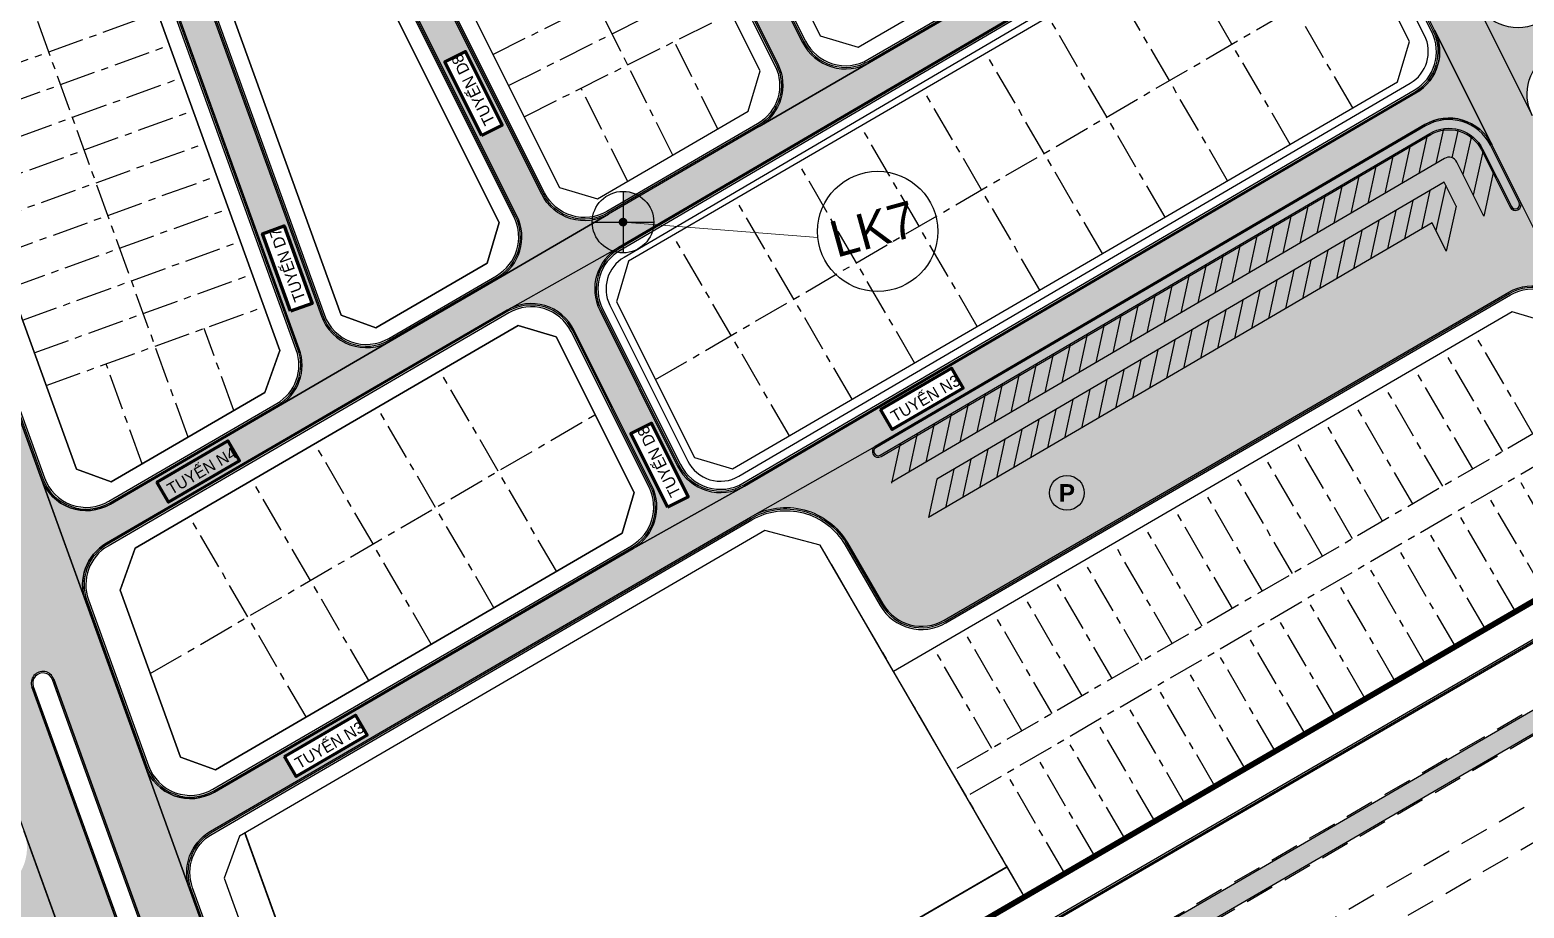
# Model space of a CAD drawing. Header units: millimetres. Extents: x 563079 to 571925, y 2063830 to 2067381.
# Drawn here: x 568692.7 to 568950.6, y 2066151.8 to 2066303.4 of the extents above; entities that cross this region are included whole.
import ezdxf
from ezdxf.enums import TextEntityAlignment as Align

# ---------------------------------------------------------------- set-up
doc = ezdxf.new("R2010")
doc.units = ezdxf.units.MM
doc.header["$MEASUREMENT"] = 0
doc.set_wipeout_variables(frame=1)
for name, pattern in [('CENTER', [2, 1.25, -0.25, 0.25, -0.25]), ('DASHEDX2', [1.5, 1, -0.5]), ('DOT', [0.25, 0, -0.25]), ('HIDDEN', [0.375, 0.25, -0.125])]:
    doc.linetypes.add(name, pattern=pattern)
for name, color, linetype in [('1. HathMduong', 69, 'Continuous'), ('1.Bovia', 2, 'Continuous'), ('BoThamCo', 94, 'Continuous'), ('ChiaLo', 128, 'CENTER'), ('Danranh', 8, 'Continuous'), ('datOBt', 42, 'Continuous'), ('datoHonHop', 42, 'Continuous'), ('datOlienke', 42, 'Continuous'), ('ghi_chu', 7, 'Continuous'), ('hacth sdd', 8, 'Continuous'), ('LogDg', 7, 'Continuous'), ('lokhoan', 4, 'Continuous'), ('MC', 7, 'Continuous'), ('Nut tim', 7, 'Continuous'), ('RANHGIOI', 2, 'HIDDEN'), ('ViaHeS', 32, 'Continuous'), ('vson', 7, 'Continuous')]:
    doc.layers.add(name, color=color, linetype=linetype)
for name, color, linetype, lineweight in [('caodotimduong', 5, 'Continuous', 15), ('chi gioi xd', 5, 'Continuous', 15), ('VCC-070', 5, 'Continuous', 70)]:
    doc.layers.add(name, color=color, linetype=linetype, lineweight=lineweight)
doc.styles.add('ARIALB', font='', dxfattribs={"width": 0.75})
doc.styles.add('avantH', font='', dxfattribs={"height": 10})
doc.styles.add('solo', font='')
doc.styles.add('VnBlackH', font='')
doc.styles.get('ARIALB').set_extended_font_data('.VnArialH', bold=True)
doc.styles.get('avantH').set_extended_font_data('.VnAvantH')
doc.styles.get('solo').set_extended_font_data('.VnArial NarrowH')
doc.styles.get('VnBlackH').set_extended_font_data('.VnBlackH')
doc.dimstyles.new('kichthuocnut', dxfattribs={"dimtxt": 1.1, "dimasz": 0.5, "dimexe": 0.5, "dimexo": 0.5, "dimgap": 0.5, "dimtad": 1, "dimzin": 0, "dimdsep": 46, "dimtxsty": 'solo', "dimblk": 'BOXFILLED', "dimcen": 0.09, "dimdle": 1, "dimclrd": 256, "dimclre": 256, "dimclrt": 7, "dimadec": 0, "dimazin": 0, "dimtfac": 1, "dimtix": 1, "dimtofl": 0, "dimtmove": 1, "dimatfit": 3, "dimldrblk": 'ARCHTICK', "dimfxl": 1, "dimtfill": 1, "dimtfillclr": 2, "dimtolj": 1, "dimtzin": 0, "dimlwd": -1, "dimlwe": -1, "dimarcsym": 0})

# ---------------------------------------------------------------- blocks, each defined once
blk = doc.blocks.new('dsl')
at = {"color": 158, "linetype": 'DOT'}
blk.add_wipeout([(0, 1.5), (0.34, 1.46), (0.73, 1.31), (1.02, 1.1), (1.23, 0.85), (1.35, 0.64), (1.44, 0.41), (1.5, 0), (1.44, -0.42), (1.33, -0.7), (1.15, -0.96), (0.91, -1.19), (0.61, -1.37), (0.38, -1.45), (0, -1.5), (-0.46, -1.43), (-0.79, -1.27), (-1.14, -0.97), (-1.32, -0.72), (-1.43, -0.46), (-1.49, -0.14), (-1.5, 0), (-1.46, 0.34), (-1.34, 0.68), (-1.17, 0.94), (-0.92, 1.19), (-0.63, 1.36), (-0.25, 1.48)], dxfattribs=at).dxf.layer = 'ghi_chu'
at = {"layer": 'ghi_chu', "color": 32}
blk.add_circle((0, 0), 1.5, dxfattribs=at)
at = {"layer": 'ghi_chu', "style": 'ARIALB'}
blk.add_attdef('01', text='', height=1.5, dxfattribs=at).set_placement((0, -0.75), align=Align.CENTER)
blk = doc.blocks.new('A$C4C7B3C91')
at = {"layer": 'ChiaLo', "ltscale": 5}
for points in [[(298.86, 279.56), (245.62, 386)], [(215.19, 230.88), (170.87, 353.42)], [(416.25, 287.7), (396.14, 322.27)], [(267.82, 296.91), (303.6, 314.8)], [(405.45, 281.41), (385.33, 315.99)], [(295.88, 240.81), (419.3, 312.61)], [(394.65, 275.13), (374.53, 309.7)], [(270.5, 291.54), (306.28, 309.44)], [(172.33, 290.56), (209.95, 304.16)], [(273.19, 286.18), (308.96, 304.07)], [(383.84, 268.84), (363.73, 303.42)], [(174.38, 284.92), (211.99, 298.52)], [(306.65, 284.1), (299.12, 299.15)], [(373.04, 262.56), (352.92, 297.13)], [(176.42, 279.27), (214.03, 292.88)], [(291.07, 275.03), (283.03, 291.1)], [(362.23, 256.27), (342.12, 290.84)], [(178.46, 273.63), (216.07, 287.24)], [(351.43, 249.98), (331.31, 284.56)], [(180.5, 267.99), (218.11, 281.59)], [(340.62, 243.7), (320.51, 278.27)], [(182.54, 262.35), (220.15, 275.95)], [(329.82, 237.41), (309.7, 271.99)], [(184.58, 256.7), (222.19, 270.31)], [(319.01, 231.13), (298.9, 265.7)], [(186.62, 251.06), (224.23, 264.67)], [(188.66, 245.42), (226.28, 259.02)], [(190.7, 239.78), (228.32, 253.38)], [(223.09, 235.48), (217.97, 249.64)], [(447.34, 231.43), (437.29, 248.72)], [(442.15, 228.42), (432.11, 245.71)], [(207.28, 226.28), (201.05, 243.52)], [(436.96, 225.4), (426.92, 242.7)], [(278.79, 207.72), (258.68, 242.3)], [(431.78, 222.39), (421.73, 239.68)], [(208.68, 190.07), (285.49, 234.76)], [(267.99, 201.44), (247.87, 236.01)], [(457.07, 237.09), (347.04, 173.16)], [(426.59, 219.37), (416.54, 236.67)], [(459.31, 232.6), (349.55, 168.83)], [(421.4, 216.36), (411.35, 233.65)], [(257.18, 195.15), (237.07, 229.73)], [(416.21, 213.35), (406.17, 230.64)], [(411.03, 210.33), (400.98, 227.62)], [(405.84, 207.32), (395.79, 224.61)], [(246.38, 188.87), (226.26, 223.44)], [(454.71, 206.8), (444.66, 224.09)], [(400.65, 204.3), (390.6, 221.6)], [(449.52, 203.79), (439.48, 221.08)], [(235.57, 182.58), (215.46, 217.16)], [(395.46, 201.29), (385.41, 218.58)], [(444.34, 200.77), (434.29, 218.07)], [(390.27, 198.27), (380.23, 215.57)], [(439.15, 197.76), (429.1, 215.05)], [(359.6, 151.54), (324.33, 212.24)], [(385.09, 195.26), (375.04, 212.55)], [(433.96, 194.74), (423.91, 212.04)], [(379.9, 192.25), (369.85, 209.54)], [(428.77, 191.73), (418.73, 209.02)], [(374.71, 189.23), (364.66, 206.52)], [(423.58, 188.72), (413.54, 206.01)], [(369.52, 186.22), (359.47, 203.51)], [(418.4, 185.7), (408.35, 202.99)], [(364.33, 183.2), (354.29, 200.5)], [(413.21, 182.69), (403.16, 199.98)], [(359.15, 180.19), (349.1, 197.48)], [(408.02, 179.67), (397.97, 196.97)], [(353.96, 177.17), (343.91, 194.47)], [(402.83, 176.66), (392.79, 193.95)], [(397.65, 173.64), (387.6, 190.94)], [(392.46, 170.63), (382.41, 187.92)], [(387.27, 167.62), (377.22, 184.91)], [(382.08, 164.6), (372.03, 181.89)], [(376.89, 161.59), (366.85, 178.88)], [(371.71, 158.57), (361.66, 175.87)], [(366.52, 155.56), (356.47, 172.85)]]:
    blk.add_lwpolyline(points, dxfattribs=at)
at = {"layer": 'RANHGIOI', "color": 1, "ltscale": 9, "const_width": 1}
blk.add_lwpolyline([(142.22, 48.46, 0.050684), (323.13, 130.35), (494.02, 229.64), (652.7, 318.18, 0.006594), (628, 364.43), (495.78, 604.25), (477.38, 594.56), (136.71, 446.07)], format="xyb", dxfattribs=at)

msp = doc.modelspace()

# ---------------------------------------------------------------- hatches: boundary and pattern name
at = {"layer": '1. HathMduong'}
h = msp.add_hatch(dxfattribs=at)
h.set_pattern_fill('CROSS', color=99, scale=5)
h.paths.add_polyline_path([(568698.88295, 2066359.73505), (568739.17099, 2066248.34508, -0.362456844), (568735.5616, 2066238.40813), (568754.8893, 2066249.65292, -0.467936404), (568742.98239, 2066253.97786), (568703.57601, 2066362.9302), (568696.07798, 2066383.66104), (568687.70072, 2066406.82281), (568679.89011, 2066427.36209), (568668.4561, 2066458.37687, -0.397369219), (568672.90032, 2066468.79336), (568652.69913, 2066459.98796, -0.431260953), (568663.73635, 2066455.27891), (568691.31369, 2066380.47528)])
h = msp.add_hatch(dxfattribs=at)
h.set_pattern_fill('CROSS', color=99, scale=5)
h.paths.add_polyline_path([(568457.5075, 2066293.69438, -0.412228392), (568447.37204, 2066299.393), (568453.37994, 2066278.2287, -0.416201523), (568459.11734, 2066288.43314), (568569.42689, 2066318.93975, -0.377115576), (568579.23073, 2066314.18656), (568572.37088, 2066331.73847, -0.337222114), (568566.31991, 2066323.78695)])
h.paths.add_polyline_path([(568587.916, 2066330.63154, -0.414213562), (568577.35185, 2066335.58368), (568584.83452, 2066314.89529, -0.414213562), (568589.78667, 2066325.45944), (568620.81926, 2066336.68345, -0.414213562), (568631.38341, 2066331.73131), (568623.90071, 2066352.41975, -0.414215481), (568618.94859, 2066341.85555)])
h.paths.add_polyline_path([(568687.82937, 2066364.49229, -0.431331274), (568698.8666, 2066359.77984), (568691.31831, 2066380.46261, -0.3964644), (568686.86374, 2066370.07096), (568676.86724, 2066365.71532), (568656.60751, 2066356.8878, -0.433045896), (568645.55393, 2066361.64504), (568653.05189, 2066340.91438, -0.395628713), (568657.5146, 2066351.28363)])
h.paths.add_polyline_path([(568707.13263, 2066378.90427, -0.43308781), (568696.07798, 2066383.66104), (568703.57601, 2066362.9302, -0.395587895), (568708.03765, 2066373.29898), (568715.37705, 2066376.49811), (568735.5725, 2066385.30101), (568763.11175, 2066397.30496), (568783.30721, 2066406.10786), (568810.84646, 2066418.11181), (568831.04191, 2066426.91471), (568858.58116, 2066438.91866, -0.398857654), (568869.25625, 2066435.04627), (568859.40154, 2066454.74987, -0.42973804), (568855.31946, 2066443.49671)])
h = msp.add_hatch(dxfattribs=at)
h.set_pattern_fill('CROSS', color=99, scale=5)
h.paths.add_polyline_path([(568838.58055, 2066231.48768), (568933.46184, 2066287.01809, -0.43360403), (568945.00761, 2066283.58828), (568935.14529, 2066303.30709, -0.394349795), (568931.95199, 2066292.50715), (568816.01616, 2066224.65432), (568796.80644, 2066213.87981), (568724.54643, 2066171.83918, -0.467936404), (568712.63953, 2066176.16412), (568720.24491, 2066155.13644, -0.362456844), (568723.8543, 2066165.07339), (568817.0397, 2066219.28833)])
h.paths.add_polyline_path([(569052.00599, 2066353.44171), (569117.55649, 2066390.01856, -0.415712345), (569128.80126, 2066386.79731), (569118.17958, 2066406.06367, -0.412716367), (569114.97476, 2066394.87627), (568953.54414, 2066304.7988, -0.427513651), (568942.14557, 2066308.31274), (568952.00685, 2066288.59602, -0.40103739), (568955.35512, 2066299.51102), (569020.56894, 2066335.9, -0.01855151), (569021.11405, 2066336.17817)])
h = msp.add_hatch(dxfattribs=at)
h.set_pattern_fill('CROSS', color=99, scale=5)
h.paths.add_polyline_path([(568779.22512, 2066394.8547, -0.42973804), (568783.30721, 2066406.10786), (568763.11175, 2066397.30496, -0.398857654), (568773.78684, 2066393.43257), (568821.76554, 2066297.50351, -0.395832717), (568818.53571, 2066286.68218), (568837.58954, 2066297.76764, -0.432836454), (568826.0622, 2066301.2082)])
h = msp.add_hatch(dxfattribs=at)
h.set_pattern_fill('CROSS', color=99, scale=5)
h.paths.add_polyline_path([(568731.49041, 2066374.04785, -0.42973804), (568735.5725, 2066385.30101), (568715.37705, 2066376.49811, -0.398857654), (568726.05214, 2066372.62572), (568776.7292, 2066271.30152, -0.395832717), (568773.49937, 2066260.4802), (568792.5532, 2066271.56565, -0.432836454), (568781.02586, 2066275.00621)])
h.paths.add_polyline_path([(568800.03627, 2066224.70113, -0.395832716), (568796.80644, 2066213.87981), (568816.01616, 2066224.65432, -0.43284817), (568804.48853, 2066228.09471), (568791.04214, 2066254.97955, -0.394021387), (568794.22736, 2066265.77473), (568794.27163, 2066265.80068), (568775.06254, 2066255.02653, -0.432836454), (568786.58988, 2066251.58597)])
h = msp.add_hatch(dxfattribs=at)
h.set_pattern_fill('CROSS', color=99, scale=5)
h.paths.add_polyline_path([(568579.64811, 2066112.71861), (568688.7814, 2066149.34321, -0.407416756), (568699.16434, 2066144.3279), (568691.67964, 2066165.02189, -0.421043192), (568686.54629, 2066154.39457), (568513.95516, 2066096.47384, -0.428104109), (568503.39394, 2066102.04224), (568509.4084, 2066080.85484, -0.400458123), (568514.72003, 2066090.92907), (568554.28809, 2066104.20792)])
at = {"layer": 'hacth sdd'}
h = msp.add_hatch(dxfattribs=at)
h.set_pattern_fill('CROSS', color=256, scale=0.05, style=0)
h.set_pattern_definition([(0, (0, 0), (0.3175, 0.3175), [0.15875, -0.47625]), (90, (0.07937, -0.07937), (-0.3175, 0.3175), [0.15875, -0.47625])])
edge = h.paths.add_edge_path()
edge.add_line((568933.58812, 2066286.80232), (568838.70683, 2066231.27192))
edge.add_arc((568839.08567, 2066230.62463), 0.75, 120.3388152, 210.1574368)
edge.add_arc((568839.08567, 2066230.62463), 0.75, 210.1574368, 300.3388152)
edge.add_line((568839.4645, 2066229.97734), (568934.34579, 2066285.50774))
edge.add_arc((568937.62902, 2066279.8979), 6.5, 26.5718179, 120.3388152, ccw=False)
edge.add_line((568943.44245, 2066282.80547), (568948.40292, 2066272.88746))
edge.add_arc((568949.0737, 2066273.22295), 0.75, 206.5718179, 300.1574368)
edge.add_arc((568949.0737, 2066273.22295), 0.75, 300.1574368, 386.5718179)
edge.add_line((568949.74448, 2066273.55844), (568944.78401, 2066283.47645))
edge.add_arc((568937.62902, 2066279.8979), 8, 26.5718179, 120.3388152)
h = msp.add_hatch(dxfattribs=at)
h.set_pattern_fill('CROSS', color=256, scale=0.05, style=0)
h.set_pattern_definition([(0, (568124.4922, 2065856.43456), (0.3175, 0.3175), [0.15875, -0.47625]), (90, (568124.5716, 2065856.3552), (-0.3175, 0.3175), [0.15875, -0.47625])])
edge = h.paths.add_edge_path()
edge.add_arc((568970.72767, 2066194.72684), 1.74998, 300.1574368, 480.1574368)
edge.add_line((568969.84853, 2066196.23995), (568836.06939, 2066118.51162))
edge.add_arc((568334.57077, 2066981.64675), 998.25002, 297.07455533, 300.15743676, ccw=False)
edge.add_arc((568789.7203, 2066091.23173), 1.74998, 117.0745932, 297.073587)
edge.add_arc((568334.57081, 2066981.64668), 1001.7499, 297.07455359, 300.15743688)
edge.add_line((568837.82769, 2066115.48539), (568971.60682, 2066193.21372))
at = {"layer": 'lokhoan'}
h = msp.add_hatch(color=1, dxfattribs=at)
h.paths.add_polyline_path([(568795.05783, 2066270.20222), (568800.36786, 2066270.20222, 0.414213562), (568795.05783, 2066275.51224)])
h.paths.add_polyline_path([(568795.05783, 2066270.20222), (568789.7478, 2066270.20222, 0.414213562), (568795.05783, 2066264.89219)])

# ---------------------------------------------------------------- linework, layer by layer
at = {"layer": '1.Bovia'}
for points in [[(568779.71702, 2066395.10072), (568826.5541, 2066301.45422, 0.432836454), (568837.31296, 2066298.24304), (568863.29546, 2066313.35957, 0.395832717), (568866.30997, 2066323.45947), (568821.02964, 2066413.99339, 0.398857654), (568811.06623, 2066417.60762), (568783.52697, 2066405.60367, 0.42973804)], [(568781.51776, 2066275.25223), (568731.98232, 2066374.29388, -0.42973804), (568735.79227, 2066384.79682), (568763.33152, 2066396.80078, -0.398857654), (568773.29494, 2066393.18654), (568821.27363, 2066297.25748, -0.395832717), (568818.25912, 2066287.15758), (568792.27662, 2066272.04105, -0.432836454)], [(568754.61271, 2066250.12832), (568773.22278, 2066260.95559, 0.395832717), (568776.23729, 2066271.05549), (568725.56023, 2066372.37969, 0.398857654), (568715.59682, 2066375.99393), (568708.25742, 2066372.79479, 0.395587895), (568704.09322, 2066363.11727), (568743.4996, 2066254.16493, 0.467936404)], [(568688.04906, 2066363.98808), (568657.73429, 2066350.77941, 0.395628713), (568653.5691, 2066341.10145), (568695.18037, 2066226.05296, 0.467936404), (568706.29348, 2066222.01635), (568735.28502, 2066238.88353, 0.362456844), (568738.65378, 2066248.15801), (568698.36574, 2066359.54799, 0.433045897)], [(568799.54437, 2066224.4551), (568786.09798, 2066251.33994, 0.432836454), (568775.33912, 2066254.55113), (568706.15452, 2066214.29977, 0.362456844), (568702.78575, 2066205.02529), (568713.15674, 2066176.35118, 0.467936404), (568724.26985, 2066172.31458), (568796.52986, 2066214.3552, 0.395832716)]]:
    msp.add_lwpolyline(points, format="xyb", close=True, dxfattribs=at)
at = {"layer": 'BoThamCo'}
msp.add_lwpolyline([(568723.26032, 2066370.94221), (568716.44022, 2066373.41621), (568709.62065, 2066370.44366), (568706.73776, 2066363.74387), (568746.37577, 2066254.15112), (568752.39816, 2066251.96361), (568771.60031, 2066263.13535), (568773.6855, 2066270.12162)], close=True, dxfattribs=at)
msp.add_lwpolyline([(568971.60682, 2066193.21372, 1), (568969.84853, 2066196.23995), (568836.06939, 2066118.51162, -0.013452419), (568788.92379, 2066092.78993, 0.999991219), (568790.51677, 2066089.67351, 0.013452427), (568837.82769, 2066115.48539)], format="xyb", close=True, dxfattribs=at)
for points in [[(568698.0686, 2066187.04915), (568696.54937, 2066191.24956, 1.000000105), (568693.25804, 2066190.05913)], [(568693.25804, 2066190.05913), (568717.96531, 2066121.74748, 0.999999779), (568721.25665, 2066122.9379), (568698.0686, 2066187.04915)]]:
    msp.add_lwpolyline(points, format="xyb", dxfattribs=at)
at = {"layer": 'chi gioi xd', "linetype": 'DASHEDX2', "lineweight": 0, "ltscale": 5, "const_width": 0.3}
msp.add_lwpolyline([(568729.78869, 2066164.76597), (568741.70639, 2066131.81545, 0.256594273), (568751.82951, 2066122.91168, -0.085172646), (568769.66874, 2066115.60002, 0.265195471), (568783.53251, 2066115.03879, 0.012087928), (568824.89147, 2066137.75006), (568861.36329, 2066158.94091)], format="xyb", dxfattribs=at)
at = {"layer": 'Danranh'}
for points in [[(568779.22512, 2066394.8547), (568826.0622, 2066301.2082, 0.432836454), (568837.58954, 2066297.76764), (568863.57204, 2066312.88417, 0.395832717), (568866.80188, 2066323.7055), (568821.52155, 2066414.23942, 0.398857654), (568810.84646, 2066418.11181), (568783.30721, 2066406.10786, 0.42973804)], [(568781.02586, 2066275.00621), (568731.49041, 2066374.04785, -0.42973804), (568735.5725, 2066385.30101), (568763.11175, 2066397.30496, -0.398857654), (568773.78684, 2066393.43257), (568821.76554, 2066297.50351, -0.395832717), (568818.53571, 2066286.68218), (568792.5532, 2066271.56565, -0.432836454)], [(568754.8893, 2066249.65292), (568773.49937, 2066260.4802, 0.395832717), (568776.7292, 2066271.30152), (568726.05214, 2066372.62572, 0.398857654), (568715.37705, 2066376.49811), (568708.03765, 2066373.29898, 0.395587895), (568703.57601, 2066362.9302), (568742.98239, 2066253.97786, 0.467936404)], [(568687.82937, 2066364.49229), (568657.5146, 2066351.28363, 0.395628713), (568653.05189, 2066340.91438), (568694.66316, 2066225.86589, 0.467936404), (568706.57006, 2066221.54095), (568735.5616, 2066238.40813, 0.362456844), (568739.17099, 2066248.34508), (568698.88295, 2066359.73505, 0.433045897)], [(568933.46184, 2066287.01809), (568838.58055, 2066231.48768, 0.999999902), (568839.59078, 2066229.76157), (568934.47207, 2066285.29198, -0.43360403), (568943.21886, 2066282.69364), (568948.17933, 2066272.77563, 0.999999991), (568949.96808, 2066273.67027), (568945.00761, 2066283.58828, 0.43360403)], [(568800.03627, 2066224.70113), (568786.58988, 2066251.58597, 0.432836454), (568775.06254, 2066255.02653), (568705.87793, 2066214.77516, 0.362456844), (568702.26854, 2066204.83822), (568712.63953, 2066176.16412, 0.467936404), (568724.54643, 2066171.83918), (568796.80644, 2066213.87981, 0.395832716)]]:
    msp.add_lwpolyline(points, format="xyb", close=True, dxfattribs=at)
at = {"layer": 'Danranh', "color": 8}
for points in [[(569114.97476, 2066394.87627), (568953.54414, 2066304.7988, -0.427513651), (568942.14557, 2066308.31274), (568952.00685, 2066288.59602, -0.40103739), (568955.35512, 2066299.51102), (569020.56894, 2066335.9, -0.01855151), (569021.11405, 2066336.17817), (569052.00599, 2066353.44171), (569117.55649, 2066390.01856, -0.415712345), (569128.80126, 2066386.79731), (569118.17958, 2066406.06367, -0.412716367)], [(568721.49174, 2066123.02293, -0.999999779), (568717.73022, 2066121.66245), (568693.02294, 2066189.9741, -0.414213562)], [(568696.78447, 2066191.33459), (568721.49174, 2066123.02293, -0.414213562)]]:
    msp.add_lwpolyline(points, format="xyb", dxfattribs=at)
for points in [[(568942.14557, 2066308.31274), (568951.99658, 2066288.61655)], [(568935.14529, 2066303.30709), (568945.00761, 2066283.58828)], [(568818.53571, 2066286.68218), (568837.58954, 2066297.76764)], [(568949.96808, 2066273.67027), (568959.47138, 2066254.66928)], [(568773.49937, 2066260.4802), (568792.5532, 2066271.56565)], [(568775.06254, 2066255.02653), (568794.27163, 2066265.80068)], [(568735.5616, 2066238.40813), (568754.8893, 2066249.65292)], [(568817.0397, 2066219.28833), (568838.58055, 2066231.48768)], [(568720.24491, 2066155.13644), (568712.63953, 2066176.16412)], [(568699.16434, 2066144.3279), (568691.67964, 2066165.02189)]]:
    msp.add_lwpolyline(points, dxfattribs=at)
at = {"layer": 'datOBt'}
for points in [[(568928.71727, 2066294.3851), (568930.80246, 2066301.37137), (568917.34713, 2066328.27408), (568910.78876, 2066330.23155), (568796.01543, 2066263.45683), (568793.93024, 2066256.47056), (568807.38557, 2066229.56785), (568813.94395, 2066227.61037)], [(568783.53724, 2066250.42394), (568776.97886, 2066252.38142), (568710.86291, 2066213.91538), (568708.24174, 2066206.69908), (568718.6685, 2066177.87076), (568724.69089, 2066175.68325), (568794.90738, 2066216.53496), (568796.99257, 2066223.52123)]]:
    msp.add_lwpolyline(points, close=True, dxfattribs=at)
at = {"layer": 'datoHonHop', "linetype": 'ByBlock'}
msp.add_lwpolyline([(568819.54293, 2066216.98468), (568728.83928, 2066164.21361), (568726.21811, 2066156.9973), (568736.0641, 2066129.77472, 0.256594273), (568750.5257, 2066117.05506, -0.085172646), (568766.48713, 2066110.51303, 0.265195471), (568786.29252, 2066109.71128, 0.012087928), (568827.90574, 2066132.56217), (568864.37755, 2066153.75302), (568829.11007, 2066214.4523)], format="xyb", close=True, dxfattribs=at)
at = {"layer": 'datOlienke'}
msp.add_lwpolyline([(568818.72973, 2066412.55591), (568811.90963, 2066415.0299), (568784.35763, 2066403.02039), (568782.01072, 2066396.55064), (568829.11484, 2066302.37022), (568835.67321, 2066300.41275), (568861.67299, 2066315.53933), (568863.75817, 2066322.5256)], dxfattribs=at)
for points in [[(568770.99502, 2066391.74906), (568764.17492, 2066394.22305), (568736.62292, 2066382.21355), (568734.27602, 2066375.74379), (568784.0785, 2066276.16824), (568790.63688, 2066274.21076), (568816.63665, 2066289.33734), (568818.72183, 2066296.32361)], [(568735.83339, 2066248.0176), (568695.71478, 2066358.93912), (568689.43068, 2066361.64315), (568661.85443, 2066349.62307), (568658.97154, 2066342.92328), (568700.69213, 2066227.57253), (568706.71452, 2066225.38502), (568733.21222, 2066240.80129)]]:
    msp.add_lwpolyline(points, close=True, dxfattribs=at)
at = {"layer": 'LogDg'}
for points in [[(568779.44871, 2066394.96653), (568826.28579, 2066301.32003, 0.432836454), (568837.46382, 2066297.98373), (568863.44632, 2066313.10026, 0.395832716), (568866.57828, 2066323.59367), (568821.29796, 2066414.12759, 0.398857654), (568810.94635, 2066417.88263), (568783.4071, 2066405.87868, 0.42973804)], [(568781.24945, 2066275.11804), (568731.71401, 2066374.15968, -0.42973804), (568735.6724, 2066385.07183), (568763.21165, 2066397.07579, -0.398857654), (568773.56325, 2066393.32074), (568821.54194, 2066297.39168, -0.395832717), (568818.40999, 2066286.89827), (568792.42748, 2066271.78174, -0.432836454)], [(568754.76358, 2066249.86901), (568773.37365, 2066260.69628, 0.395832717), (568776.5056, 2066271.18969), (568725.82855, 2066372.51389, 0.398857654), (568715.47694, 2066376.26894), (568708.13755, 2066373.0698, 0.395587895), (568703.8111, 2066363.01523), (568743.21749, 2066254.06289, 0.467936404)], [(568687.92923, 2066364.2631), (568657.61446, 2066351.05444, 0.395628713), (568653.28698, 2066340.99941), (568694.89825, 2066225.95092, 0.467936404), (568706.44434, 2066221.75704), (568735.43588, 2066238.62422, 0.362456844), (568738.9359, 2066248.26005), (568698.64786, 2066359.65002, 0.433045897)], [(568799.81268, 2066224.5893), (568786.36629, 2066251.47414, 0.432836454), (568775.18826, 2066254.81044), (568706.00365, 2066214.55907, 0.362456844), (568702.50364, 2066204.92325), (568712.87462, 2066176.24915, 0.467936404), (568724.42071, 2066172.05527), (568796.68072, 2066214.0959, 0.395832716)]]:
    msp.add_lwpolyline(points, format="xyb", close=True, dxfattribs=at)
for points in [[(568933.58812, 2066286.80232), (568838.70683, 2066231.27192, 0.999999902), (568839.4645, 2066229.97734), (568934.34579, 2066285.50774, -0.43360403), (568943.44245, 2066282.80547), (568948.40292, 2066272.88746, 0.999999991), (568949.74448, 2066273.55844), (568944.78401, 2066283.47645, 0.43360403), (568933.58812, 2066286.80232)], [(568721.49174, 2066123.02293), (568696.78447, 2066191.33459, 1.000000105), (568693.02294, 2066189.9741)], [(568693.02294, 2066189.9741), (568717.73022, 2066121.66245, 0.414213562)]]:
    msp.add_lwpolyline(points, format="xyb", dxfattribs=at)
at = {"layer": 'LogDg', "linetype": 'DASHEDX2', "ltscale": 5}
msp.add_lwpolyline([(568971.73242, 2066192.99756, 1), (568969.72293, 2066196.45611), (568835.94379, 2066118.72778, -0.013452419), (568788.81001, 2066093.01254, 0.999992128), (568790.63056, 2066089.4509, 0.013452427), (568837.95328, 2066115.26923)], format="xyb", close=True, dxfattribs=at)
msp.add_lwpolyline([(568983.03309, 2066187.99808), (568875.55233, 2066125.54962, 0.389771934)], format="xyb", dxfattribs=at)
at = {"layer": 'lokhoan', "color": 1}
for points in [[(568795.05783, 2066275.51224), (568795.05783, 2066264.89219)], [(568789.7478, 2066270.20222), (568800.36786, 2066270.20222)]]:
    msp.add_lwpolyline(points, dxfattribs=at)
msp.add_circle((568795.05783, 2066270.20222), 5.31003, dxfattribs=at)
at = {"layer": 'ViaHeS'}
for points in [[(568835.67321, 2066300.41275), (568861.67299, 2066315.53933), (568863.75817, 2066322.5256), (568818.72973, 2066412.55591), (568811.90963, 2066415.0299), (568784.35763, 2066403.02039), (568782.01072, 2066396.55064), (568829.11484, 2066302.37022)], [(568746.37577, 2066254.15112), (568706.73776, 2066363.74387), (568709.62065, 2066370.44366), (568716.44022, 2066373.41621), (568723.26032, 2066370.94221), (568773.6855, 2066270.12162), (568771.60031, 2066263.13535), (568752.39816, 2066251.96361)], [(568706.71452, 2066225.38502), (568700.69213, 2066227.57253), (568658.97154, 2066342.92328), (568661.85443, 2066349.62307), (568689.43068, 2066361.64315), (568695.71478, 2066358.93912), (568735.83339, 2066248.0176), (568733.21222, 2066240.80129)], [(568776.97886, 2066252.38142), (568783.53724, 2066250.42394), (568796.99257, 2066223.52123), (568794.90738, 2066216.53496), (568724.69089, 2066175.68325), (568718.6685, 2066177.87076), (568708.24174, 2066206.69908), (568710.86291, 2066213.91538)]]:
    msp.add_lwpolyline(points, close=True, dxfattribs=at)
at = {"layer": 'ViaHeS', "linetype": 'DASHEDX2', "ltscale": 5, "elevation": 0}
msp.add_lwpolyline([(568878.69713, 2066120.43758), (568984.86468, 2066182.12303)], dxfattribs=at)
at = {"layer": 'ViaHeS', "color": 2}
msp.add_circle((568839.01069, 2066268.59574), 10.37376, dxfattribs=at)
at = {"layer": 'vson'}
for points in [[(568933.85914, 2066285.22293), (568932.40738, 2066278.57989)], [(568936.65901, 2066286.32511), (568935.34169, 2066280.29722)], [(568939.19223, 2066286.20712), (568938.12295, 2066281.31424)], [(568941.51166, 2066285.11087), (568940.0482, 2066278.41427)], [(568930.92484, 2066283.50559), (568929.47308, 2066276.86255)], [(568943.52902, 2066282.63239), (568941.82906, 2066274.85361)], [(568925.05622, 2066280.07091), (568923.60446, 2066273.42787)], [(568927.99053, 2066281.78825), (568926.53877, 2066275.14521)], [(568922.12192, 2066278.35358), (568920.67016, 2066271.71053)], [(568945.33614, 2066279.01921), (568943.63618, 2066271.24043)], [(568916.2533, 2066274.9189), (568914.80155, 2066268.27586)], [(568919.18761, 2066276.63624), (568917.73585, 2066269.9932)], [(568934.32546, 2066275.64709), (568932.8737, 2066269.00405)], [(568937.07737, 2066276.5298), (568935.3774, 2066268.75102)], [(568913.319, 2066273.20156), (568911.86724, 2066266.55852)], [(568928.45685, 2066272.21242), (568927.00509, 2066265.56938)], [(568931.39115, 2066273.92976), (568929.93939, 2066267.28671)], [(568938.85823, 2066272.96913), (568937.15826, 2066265.19035)], [(568907.45038, 2066269.76689), (568905.99863, 2066263.12384)], [(568910.38469, 2066271.48422), (568908.93293, 2066264.84118)], [(568925.52254, 2066270.49508), (568924.07078, 2066263.85204)], [(568904.51608, 2066268.04955), (568903.06432, 2066261.40651)], [(568919.65393, 2066267.0604), (568918.20217, 2066260.41736)], [(568922.58823, 2066268.77774), (568921.13647, 2066262.1347)], [(568898.64746, 2066264.61487), (568897.19571, 2066257.97183)], [(568901.58177, 2066266.33221), (568900.13001, 2066259.68917)], [(568916.71962, 2066265.34307), (568915.26786, 2066258.70002)], [(568895.71316, 2066262.89753), (568894.2614, 2066256.25449)], [(568910.85101, 2066261.90839), (568909.39925, 2066255.26535)], [(568913.78531, 2066263.62573), (568912.33355, 2066256.98269)], [(568889.84455, 2066259.46286), (568888.39279, 2066252.81982)], [(568892.77885, 2066261.1802), (568891.32709, 2066254.53715)], [(568907.9167, 2066260.19105), (568906.46494, 2066253.54801)], [(568886.91024, 2066257.74552), (568885.45848, 2066251.10248)], [(568902.04809, 2066256.75638), (568900.59633, 2066250.11333)], [(568904.98239, 2066258.47371), (568903.53064, 2066251.83067)], [(568881.04163, 2066254.31085), (568879.58987, 2066247.6678)], [(568883.97593, 2066256.02818), (568882.52417, 2066249.38514)], [(568899.11378, 2066255.03904), (568897.66202, 2066248.396)], [(568878.10732, 2066252.59351), (568876.65556, 2066245.95046)], [(568893.24517, 2066251.60436), (568891.79341, 2066244.96132)], [(568896.17947, 2066253.3217), (568894.72772, 2066246.67866)], [(568872.23871, 2066249.15883), (568870.78695, 2066242.51579)], [(568875.17301, 2066250.87617), (568873.72125, 2066244.23313)], [(568890.31086, 2066249.88702), (568888.8591, 2066243.24398)], [(568869.3044, 2066247.44149), (568867.85264, 2066240.79845)], [(568884.44225, 2066246.45235), (568882.99049, 2066239.80931)], [(568887.37656, 2066248.16969), (568885.9248, 2066241.52664)], [(568863.43579, 2066244.00682), (568861.98403, 2066237.36377)], [(568866.37009, 2066245.72416), (568864.91833, 2066239.08111)], [(568881.50794, 2066244.73501), (568880.05618, 2066238.09197)], [(568860.50148, 2066242.28948), (568859.04972, 2066235.64644)], [(568875.63933, 2066241.30033), (568874.18757, 2066234.65729)], [(568878.57364, 2066243.01767), (568877.12188, 2066236.37463)], [(568854.63287, 2066238.8548), (568853.18111, 2066232.21176)], [(568857.56717, 2066240.57214), (568856.11541, 2066233.9291)], [(568872.70502, 2066239.583), (568871.25326, 2066232.93995)], [(568851.69856, 2066237.13747), (568850.2468, 2066230.49442)], [(568866.83641, 2066236.14832), (568865.38465, 2066229.50528)], [(568869.77072, 2066237.86566), (568868.31896, 2066231.22262)], [(568845.82995, 2066233.70279), (568844.37819, 2066227.05975)], [(568848.76425, 2066235.42013), (568847.3125, 2066228.77708)], [(568863.9021, 2066234.43098), (568862.45034, 2066227.78794)], [(568842.89564, 2066231.98545), (568841.40109, 2066225.14662)], [(568858.03349, 2066230.99631), (568856.58173, 2066224.35326)], [(568860.9678, 2066232.71364), (568859.51604, 2066226.0706)], [(568855.09918, 2066229.27897), (568853.64742, 2066222.63593)], [(568849.23057, 2066225.84429), (568847.77881, 2066219.20125)], [(568852.16488, 2066227.56163), (568850.71312, 2066220.91859)]]:
    msp.add_lwpolyline(points, dxfattribs=at)

# ---------------------------------------------------------------- block references
at = {"layer": 'Nut tim'}
msp.add_blockref('A$C4C7B3C91', (568504.77657, 2066002.21356), dxfattribs=at)

# ---------------------------------------------------------------- texts
at = {"layer": 'MC', "color": 2, "style": 'VnBlackH'}
msp.add_text('LK7', height=6.24, rotation=15.4870943, dxfattribs=at).set_placement((568839.06005, 2066266.01785), align=Align.CENTER)

# ---------------------------------------------------------------- leaders
at = {"layer": 'caodotimduong', "color": 2, "ltscale": 75}
msp.add_leader([(568795.05782, 2066270.20225), (568828.68937, 2066267.55394)], dimstyle='kichthuocnut', override={"dimasz": 1.5, "dimclrd": 2, "dimldrblk": 'Dot'}, dxfattribs=at)

# ---------------------------------------------------------------- next in the draw order: block references
at = {"layer": 'ghi_chu', "xscale": 2, "yscale": 2, "zscale": 2}
msp.add_blockref('dsl', (568871.68167, 2066223.47823), dxfattribs=at).add_auto_attribs({'01': 'p'})

# ---------------------------------------------------------------- next in the draw order: wipeouts: each hides what was drawn before it
msp.add_wipeout([(568764.29366, 2066297.85023), (568767.8645, 2066299.63618), (568774.21601, 2066286.9369), (568770.64517, 2066285.15095)]).dxf.layer = 'ViaHeS'

# ---------------------------------------------------------------- next in the draw order: hatches: boundary and pattern name
at = {"layer": '1. HathMduong'}
h = msp.add_hatch(dxfattribs=at)
h.set_pattern_fill('CROSS', color=99, scale=5)
h.paths.add_polyline_path([(568881.24798, 2066430.07199), (568831.94668, 2066528.64547, -0.42973804), (568836.02877, 2066539.89863), (568813.07939, 2066529.89534, -0.398857654), (568823.75448, 2066526.02295), (568838.53655, 2066496.46754), (568848.39126, 2066476.76394), (568859.40154, 2066454.74987), (568869.25625, 2066435.04627), (568911.83821, 2066349.90748), (568921.6989, 2066330.19193), (568935.14529, 2066303.30709), (568945.00761, 2066283.58828), (568949.96808, 2066273.67027), (568959.47138, 2066254.66928), (568976.50286, 2066220.61638, -0.392698489), (568973.35015, 2066209.84049), (568995.06804, 2066222.62559, -0.441243839), (568983.34102, 2066225.94618), (568966.3255, 2066259.96716), (568956.47442, 2066279.66351), (568951.99658, 2066288.61655), (568942.14557, 2066308.31274), (568928.71228, 2066335.1714), (568918.8612, 2066354.86775), (568891.09906, 2066410.37564)])
h = msp.add_hatch(dxfattribs=at)
h.set_pattern_fill('CROSS', color=99, scale=5)
h.paths.add_polyline_path([(568947.94817, 2066258.11225, -0.432664144), (568959.47138, 2066254.66928), (568949.96808, 2066273.67027, -0.396000597), (568949.57608, 2066272.3583, -0.432664144), (568948.17933, 2066272.77563), (568943.21886, 2066282.69364, 0.43360403), (568934.47207, 2066285.29198), (568839.59078, 2066229.76157, -0.415141064), (568838.22102, 2066230.12225, -0.413286668), (568838.58055, 2066231.48768), (568817.0397, 2066219.28833, -0.414383604), (568833.79191, 2066214.85409), (568839.91915, 2066204.30843, 0.414213562), (568850.5136, 2066201.50083)])

# ---------------------------------------------------------------- next in the draw order: linework, layer by layer
at = {"layer": '1.Bovia'}
msp.add_lwpolyline([(568889.39262, 2066320.90707), (568794.54896, 2066265.32572, 0.395850336), (568791.53405, 2066255.22558), (568804.98044, 2066228.34074, 0.432821648), (568815.73896, 2066225.12936), (568931.63854, 2066292.96097, 0.39584714), (568934.65338, 2066303.06107), (568921.20699, 2066329.94591, 0.432836454), (568910.44814, 2066333.1571)], format="xyb", close=True, dxfattribs=at)
msp.add_lwpolyline([(568747.06762, 2066111.9275, -0.269944957), (568731.85767, 2066124.64609), (568720.76212, 2066155.32351, -0.362456844), (568724.13089, 2066164.59799), (568817.31628, 2066218.81293, -0.414383604), (568833.31636, 2066214.57778), (568839.4436, 2066204.03212, 0.414213562), (568850.78991, 2066201.02528), (568948.22448, 2066257.63669, -0.432664144), (568958.97947, 2066254.42326), (568976.01095, 2066220.37035, -0.396000597), (568972.99258, 2066210.2682), (568830.7693, 2066127.63366, -0.01299925), (568785.71513, 2066103, -0.278117269), (568765.42019, 2066104.38569, 0.110847537), (568747.06762, 2066111.9275)], format="xyb", dxfattribs=at)
at = {"layer": 'Danranh'}
msp.add_lwpolyline([(568889.11528, 2066321.38203), (568794.27163, 2066265.80068, 0.395818774), (568791.04214, 2066254.97955), (568804.48853, 2066228.09471, 0.43284817), (568816.01616, 2066224.65432), (568931.91574, 2066292.48593, 0.395821303), (568935.14529, 2066303.30709), (568921.6989, 2066330.19193, 0.432836454), (568910.17155, 2066333.63249)], format="xyb", close=True, dxfattribs=at)
msp.add_lwpolyline([(568731.34046, 2066124.45902), (568720.24491, 2066155.13644, -0.362456844), (568723.8543, 2066165.07339), (568817.0397, 2066219.28833, -0.414383604), (568833.79191, 2066214.85409), (568839.91915, 2066204.30843, 0.414213562), (568850.5136, 2066201.50083), (568947.94817, 2066258.11225, -0.432664144), (568959.47138, 2066254.66928), (568976.50286, 2066220.61638, -0.396000597), (568973.26888, 2066209.79264), (568831.04561, 2066127.1581, -0.01299925), (568785.96635, 2066102.51073, -0.278117269), (568765.1048, 2066103.9351, 0.110847537), (568746.97505, 2066111.38534, 0.110847537)], format="xyb", dxfattribs=at)
at = {"layer": 'LogDg'}
msp.add_lwpolyline([(568889.24134, 2066321.16613), (568794.39769, 2066265.58479, 0.395832716), (568791.26574, 2066255.09138), (568804.71212, 2066228.20654, 0.432836454), (568815.89016, 2066224.87024), (568931.78974, 2066292.70186, 0.395832716), (568934.9217, 2066303.19526), (568921.47531, 2066330.0801, 0.432836454), (568910.29727, 2066333.4164)], format="xyb", close=True, dxfattribs=at)
msp.add_lwpolyline([(568747.01713, 2066111.63178, -0.269944957), (568731.57556, 2066124.54405), (568720.48001, 2066155.22147, -0.362456844), (568723.98002, 2066164.8573), (568817.16542, 2066219.07224, -0.414383604), (568833.57575, 2066214.7285), (568839.70299, 2066204.18283, 0.414213562), (568850.6392, 2066201.28467), (568948.07376, 2066257.89609, -0.432664144), (568959.24778, 2066254.55745), (568976.27926, 2066220.50455, -0.396000597), (568973.14329, 2066210.00881), (568830.92001, 2066127.37427, -0.01299925), (568785.85216, 2066102.73313, -0.278117269), (568765.24816, 2066104.13991, 0.110847537), (568747.01713, 2066111.63178)], format="xyb", dxfattribs=at)
at = {"layer": 'VCC-070'}
msp.add_lwpolyline([(568770.64517, 2066285.15095), (568764.29366, 2066297.85023), (568767.8645, 2066299.63618), (568774.21601, 2066286.9369)], close=True, dxfattribs=at)
at = {"layer": 'ViaHeS'}
msp.add_lwpolyline([(568827.90574, 2066132.56217), (568968.72961, 2066214.38364), (568970.81626, 2066221.3674), (568955.1206, 2066252.74944), (568948.56077, 2066254.70942), (568841.77055, 2066192.66219), (568829.11007, 2066214.4523), (568819.54293, 2066216.98468), (568728.83928, 2066164.21361), (568726.21811, 2066156.9973), (568736.0641, 2066129.77472, 0.256594273)], format="xyb", dxfattribs=at)
at = {"layer": 'vson'}
msp.add_lwpolyline([(568943.63618, 2066271.24043), (568938.97058, 2066280.56887, 0.43360403), (568936.87135, 2066281.19248), (568841.34482, 2066225.28443)], format="xyb", dxfattribs=at)
for points in [[(568938.85823, 2066272.96913), (568936.79575, 2066277.09286), (568849.23057, 2066225.84429)], [(568937.15826, 2066265.19035), (568934.71258, 2066270.08028), (568847.77881, 2066219.20125)]]:
    msp.add_lwpolyline(points, dxfattribs=at)

# ---------------------------------------------------------------- next in the draw order: texts
at = {"layer": 'ghi_chu', "style": 'avantH'}
msp.add_text('tuyÕn d8', height=2, rotation=116.5718179, dxfattribs=at).set_placement((568773.03647, 2066287.56186))

# ---------------------------------------------------------------- next in the draw order: wipeouts: each hides what was drawn before it
for points in [[(568732.80131, 2066268.17227), (568736.55584, 2066269.53023), (568741.38524, 2066256.1777), (568737.63071, 2066254.81974)], [(568839.47906, 2066237.83459), (568851.75211, 2066244.97501), (568853.75989, 2066241.52401), (568841.48684, 2066234.3836)], [(568796.37636, 2066233.70377), (568799.9472, 2066235.48971), (568806.29871, 2066222.79044), (568802.72787, 2066221.00449)], [(568714.56142, 2066225.3183), (568726.83447, 2066232.45872), (568728.84225, 2066229.00772), (568716.5692, 2066221.8673)], [(568736.60481, 2066177.9827), (568748.87786, 2066185.12312), (568750.88564, 2066181.67213), (568738.61259, 2066174.53171)]]:
    msp.add_wipeout(points).dxf.layer = 'ViaHeS'

# ---------------------------------------------------------------- next in the draw order: hatches: boundary and pattern name
at = {"layer": '1. HathMduong'}
h = msp.add_hatch(dxfattribs=at)
h.set_pattern_fill('CROSS', color=99, scale=5)
h.paths.add_polyline_path([(568794.27163, 2066265.80068), (568889.11528, 2066321.38203), (568910.17155, 2066333.63249, -0.432836454), (568921.6989, 2066330.19193), (568911.83821, 2066349.90748, -0.395832716), (568908.60838, 2066339.08616), (568882.62588, 2066323.96963), (568863.57204, 2066312.88417), (568837.58954, 2066297.76764), (568818.53571, 2066286.68218), (568792.5532, 2066271.56565), (568773.49937, 2066260.4802), (568754.8893, 2066249.65292), (568735.5616, 2066238.40813), (568706.57006, 2066221.54095, -0.467936404), (568694.66316, 2066225.86589), (568702.26854, 2066204.83822, -0.362456844), (568705.87793, 2066214.77516), (568775.06254, 2066255.02653)])
h.paths.add_polyline_path([(569092.4507, 2066435.55722, -0.415712345), (569103.69547, 2066432.33598), (569093.07376, 2066451.60239, -0.412718527), (569089.86897, 2066440.41493), (569075.87998, 2066432.60914), (568930.25976, 2066351.35381, -0.427513651), (568918.8612, 2066354.86775), (568928.71228, 2066335.1714, -0.40103739), (568932.07089, 2066346.06611)])
h = msp.add_hatch(dxfattribs=at)
h.set_pattern_fill('CROSS', color=99, scale=5)
h.paths.add_polyline_path([(568694.22346, 2066192.53511, -0.414213562), (568696.78447, 2066191.33459), (568698.30369, 2066187.13418), (568721.49174, 2066123.02293, -0.414213562), (568720.29122, 2066120.46193, -0.414213562), (568717.73022, 2066121.66245), (568693.02294, 2066189.9741, -0.414213562)], flags=16)
h.paths.add_polyline_path([(568679.63089, 2066227.00098), (568642.93299, 2066328.4648, -1.000007398), (568646.6945, 2066329.82531), (568683.39241, 2066228.36147, -1.000000021)], flags=16)
h.paths.add_polyline_path([(568630.24283, 2066363.55104), (568609.40688, 2066421.15909, -0.999999917), (568613.16701, 2066422.52345), (568634.00436, 2066364.91153, -1)], flags=16)
edge = h.paths.add_edge_path()
edge.add_arc((568739.44348, 2066067.27369), 25, 56.2513885, 171.5148908)
edge.add_line((568714.71713, 2066070.9625), (568684.21166, 2066057.45507))
edge.add_arc((568674.96222, 2066075.46925), 20.25, 297.178373, 352.7565526)
edge.add_arc((568739.44348, 2066067.27369), 44.75, 139.295632, 172.7565526, ccw=False)
edge.add_arc((568690.16798, 2066109.66384), 20.25, 319.295632, 379.8842789)
edge.add_line((568709.21071, 2066116.5513), (568598.25464, 2066423.32702))
edge.add_arc((568583.91383, 2066418.14017), 15.25, 19.8842789, 105.4590241)
edge.add_line((568579.84895, 2066432.83844), (568596.68637, 2066438.63581))
edge.add_arc((568602.87351, 2066445.17182), 9, 226.5706866, 351.4279992)
edge.add_line((568611.77297, 2066443.83035), (568629.03921, 2066449.77537))
edge.add_arc((568634.97594, 2066435.72839), 15.25, 112.9105756, 199.8842789)
edge.add_line((568620.63512, 2066430.54154), (568731.34046, 2066124.45902))
edge.add_arc((568750.38319, 2066131.34648), 20.25, 199.8842789, 260.3108214)
edge.add_arc((568739.44348, 2066067.27369), 44.75, 55.009724, 80.3108194, ccw=False)
edge.add_arc((568776.71691, 2066120.5249), 20.25, 235.0097262, 290.5878833)
edge.add_line((568783.83769, 2066101.56819), (568753.33223, 2066088.06077))

# ---------------------------------------------------------------- next in the draw order: linework, layer by layer
at = {"layer": 'Danranh', "color": 8}
for points in [[(568765.1048, 2066103.9351, 0.110847538), (568746.97505, 2066111.38534, -0.269944957), (568731.34046, 2066124.45902), (568620.63512, 2066430.54154, -0.398826547), (568629.03921, 2066449.77537)], [(568579.84895, 2066432.83844, -0.391768601), (568598.25464, 2066423.32702), (568709.21071, 2066116.5513, -0.270703958), (568705.5192, 2066096.45768, 0.147047127), (568695.05062, 2066072.91602, -0.247373943), (568684.21166, 2066057.45507), (568783.83769, 2066101.56819, -0.247373839)]]:
    msp.add_lwpolyline(points, format="xyb", dxfattribs=at)
for points in [[(568794.27163, 2066265.80068), (568889.11528, 2066321.38203), (568910.17155, 2066333.63249, -0.432836454), (568921.6989, 2066330.19193), (568911.83821, 2066349.90748, -0.395832716), (568908.60838, 2066339.08616), (568882.62588, 2066323.96963), (568863.57204, 2066312.88417), (568837.58954, 2066297.76764), (568818.53571, 2066286.68218), (568792.5532, 2066271.56565), (568773.49937, 2066260.4802), (568754.8893, 2066249.65292), (568735.5616, 2066238.40813), (568706.57006, 2066221.54095, -0.467936404), (568694.66316, 2066225.86589), (568702.26854, 2066204.83822, -0.362456844), (568705.87793, 2066214.77516), (568775.06254, 2066255.02653), (568794.27163, 2066265.80068)], [(568838.58055, 2066231.48768), (568933.46184, 2066287.01809, -0.43360403), (568945.00761, 2066283.58828), (568935.14529, 2066303.30709, -0.394349795), (568931.95199, 2066292.50715), (568816.01616, 2066224.65432), (568796.80644, 2066213.87981), (568724.54643, 2066171.83918, -0.467936404), (568712.63953, 2066176.16412), (568720.24491, 2066155.13644, -0.362456844), (568723.8543, 2066165.07339), (568817.0397, 2066219.28833), (568838.58055, 2066231.48768)]]:
    msp.add_lwpolyline(points, format="xyb", close=True, dxfattribs=at)
msp.add_lwpolyline([(568796.80644, 2066213.87981), (568816.01616, 2066224.65432)], dxfattribs=at)
at = {"layer": 'LogDg'}
msp.add_lwpolyline([(568890.09856, 2066319.69808), (568795.25477, 2066264.11665, 0.395948581), (568792.78617, 2066255.85182), (568806.23256, 2066228.96698, 0.432739101), (568815.03348, 2066226.33861), (568930.93306, 2066294.17023, 0.395927562), (568933.40126, 2066302.43482), (568919.95487, 2066329.31966, 0.432836454), (568911.15217, 2066331.947)], format="xyb", close=True, dxfattribs=at)
at = {"layer": 'VCC-070'}
for points in [[(568737.63071, 2066254.81974), (568732.80131, 2066268.17227), (568736.55584, 2066269.53023), (568741.38524, 2066256.1777)], [(568839.47906, 2066237.83459), (568851.75211, 2066244.97501), (568853.75989, 2066241.52401), (568841.48684, 2066234.3836)], [(568802.72787, 2066221.00449), (568796.37636, 2066233.70377), (568799.9472, 2066235.48971), (568806.29871, 2066222.79044)], [(568714.56142, 2066225.3183), (568726.83447, 2066232.45872), (568728.84225, 2066229.00772), (568716.5692, 2066221.8673)], [(568736.60481, 2066177.9827), (568748.87786, 2066185.12312), (568750.88564, 2066181.67213), (568738.61259, 2066174.53171)]]:
    msp.add_lwpolyline(points, close=True, dxfattribs=at)

# ---------------------------------------------------------------- next in the draw order: texts
at = {"layer": 'ghi_chu', "style": 'avantH'}
for s, rotation, p in [('tuyÕn d7', 109.8842788, (568740.2865, 2066256.93576)), ('tuyÕn n3', 30.1906983, (568842.0361, 2066235.60023)), ('tuyÕn d8', 116.5718179, (568805.11917, 2066223.4154)), ('tuyÕn n4', 30.1906983, (568717.11846, 2066223.08394)), ('tuyÕn n3', 30.1906983, (568739.16185, 2066175.74835))]:
    msp.add_text(s, height=2, rotation=rotation, dxfattribs=at).set_placement(p)

doc.saveas('drawing.dxf')
